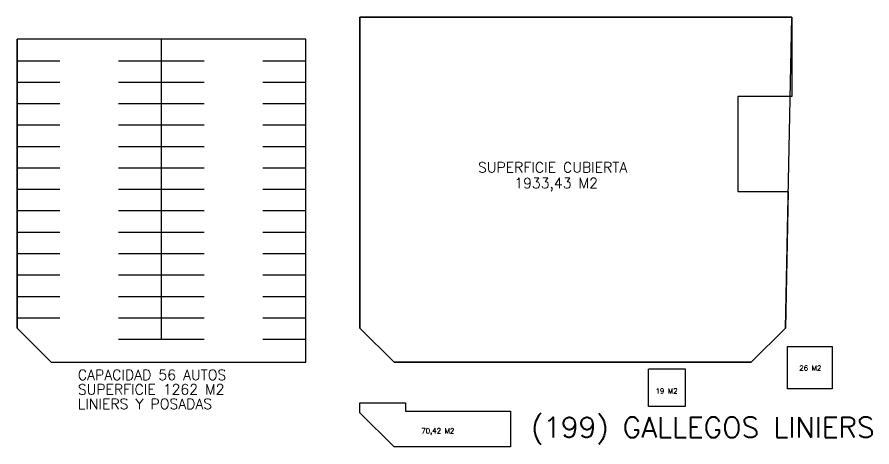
# Model space of a CAD drawing. Header units: millimetres. Extents: x -434 to 213, y 66 to 172.
# Drawn here: x -434.2 to -334.4, y 70.1 to 120.2 of the extents above; entities that cross this region are included whole.
import ezdxf

# ---------------------------------------------------------------- set-up
doc = ezdxf.new("R2010")
doc.units = ezdxf.units.MM
doc.layers.add('0_SUPERFICIES', color=30, linetype='Continuous')
doc.layers.add('T_TEXTOS', color=3, linetype='Continuous')
doc.styles.add('ROMANS', font='ROMANS.SHX', dxfattribs={"width": 0.8, "height": 0.2})

msp = doc.modelspace()

# ---------------------------------------------------------------- linework, layer by layer
at = {"layer": '0_SUPERFICIES'}
for p, q in [((-434.176, 83.923), (-434.176, 117.648)), ((-417.326, 82.648), (-417.326, 117.648)), ((-434.176, 115.148), (-429.176, 115.148)), ((-422.326, 115.148), (-417.326, 115.148)), ((-417.326, 115.148), (-412.326, 115.148)), ((-405.476, 115.148), (-400.476, 115.148)), ((-434.176, 112.648), (-429.176, 112.648)), ((-422.326, 112.648), (-417.326, 112.648)), ((-417.326, 112.648), (-412.326, 112.648)), ((-405.476, 112.648), (-400.476, 112.648)), ((-434.176, 110.148), (-429.176, 110.148)), ((-422.326, 110.148), (-417.326, 110.148)), ((-417.326, 110.148), (-412.326, 110.148)), ((-405.476, 110.148), (-400.476, 110.148)), ((-434.176, 107.648), (-429.176, 107.648)), ((-422.326, 107.648), (-417.326, 107.648)), ((-417.326, 107.648), (-412.326, 107.648)), ((-405.476, 107.648), (-400.476, 107.648)), ((-434.176, 105.148), (-429.176, 105.148)), ((-422.326, 105.148), (-417.326, 105.148)), ((-417.326, 105.148), (-412.326, 105.148)), ((-405.476, 105.148), (-400.476, 105.148)), ((-434.176, 102.648), (-429.176, 102.648)), ((-422.326, 102.648), (-417.326, 102.648)), ((-417.326, 102.648), (-412.326, 102.648)), ((-405.476, 102.648), (-400.476, 102.648)), ((-434.176, 100.148), (-429.176, 100.148)), ((-422.326, 100.148), (-417.326, 100.148)), ((-417.326, 100.148), (-412.326, 100.148)), ((-405.476, 100.148), (-400.476, 100.148)), ((-434.176, 97.648), (-429.176, 97.648)), ((-422.326, 97.648), (-417.326, 97.648)), ((-417.326, 97.648), (-412.326, 97.648)), ((-405.476, 97.648), (-400.476, 97.648)), ((-434.176, 95.148), (-429.176, 95.148)), ((-422.326, 95.148), (-417.326, 95.148)), ((-417.326, 95.148), (-412.326, 95.148)), ((-405.476, 95.148), (-400.476, 95.148)), ((-434.176, 92.648), (-429.176, 92.648)), ((-422.326, 92.648), (-417.326, 92.648)), ((-417.326, 92.648), (-412.326, 92.648)), ((-405.476, 92.648), (-400.476, 92.648)), ((-434.176, 90.148), (-429.176, 90.148)), ((-422.326, 90.148), (-417.326, 90.148)), ((-417.326, 90.148), (-412.326, 90.148)), ((-405.476, 90.148), (-400.476, 90.148)), ((-434.176, 87.648), (-429.176, 87.648)), ((-422.326, 87.648), (-417.326, 87.648)), ((-417.326, 87.648), (-412.326, 87.648)), ((-405.476, 87.648), (-400.476, 87.648)), ((-434.176, 85.148), (-429.176, 85.148)), ((-422.326, 85.148), (-417.326, 85.148)), ((-417.326, 85.148), (-412.326, 85.148)), ((-405.476, 85.148), (-400.476, 85.148)), ((-422.326, 82.648), (-417.326, 82.648)), ((-417.326, 82.648), (-412.326, 82.648)), ((-405.476, 82.648), (-400.476, 82.648))]:
    msp.add_line(p, q, dxfattribs=at)
for points in [[(-394.143, 120.235), (-343.722, 120.235), (-343.722, 110.976), (-349.998, 110.976), (-349.998, 99.868), (-344.141, 99.868), (-344.468, 83.935), (-348.455, 79.948), (-390.155, 79.948), (-394.143, 83.935), (-394.143, 120.235)], [(-343.722, 120.235), (-394.143, 120.235), (-394.143, 83.935), (-390.155, 79.948), (-348.455, 79.948), (-344.468, 83.935), (-343.722, 120.235)], [(-400.476, 117.648), (-434.176, 117.648), (-434.176, 83.923), (-430.189, 79.948), (-400.476, 79.948), (-400.476, 117.648)], [(-344.234, 81.794), (-339.004, 81.794), (-339.004, 76.834), (-344.234, 76.834), (-344.234, 81.794)], [(-360.428, 79.177), (-356.158, 79.177), (-356.158, 74.787), (-360.428, 74.787), (-360.428, 79.147)], [(-394.143, 75.228), (-388.813, 75.228), (-388.813, 74.228), (-376.543, 74.228), (-376.543, 70.078), (-390.155, 70.078), (-394.143, 74.065), (-394.143, 75.228)]]:
    msp.add_lwpolyline(points, dxfattribs=at)

# ---------------------------------------------------------------- texts
at = {"layer": 'T_TEXTOS', "style": 'ROMANS'}
for s, height, p in [('SUPERFICIE CUBIERTA', 1.2, (-380.352, 102.102)), ('1933,43 M2', 1.2, (-376.122, 100.269)), ('CAPACIDAD 56 AUTOS', 1.2, (-427.085, 77.875)), ('26 M2', 0.6, (-342.838, 78.983)), ('SUPERFICIE 1262 M2', 1.2, (-427.085, 76.185)), ('19 M2', 0.6, (-359.62, 76.305)), ('LINIERS Y POSADAS', 1.2, (-427.085, 74.491)), ('(199) GALLEGOS LINIERS', 2.4, (-374.165, 71.161)), ('70,42 M2', 0.6, (-386.978, 71.655))]:
    msp.add_text(s, height=height, dxfattribs=at).set_placement(p)

doc.saveas('drawing.dxf')
